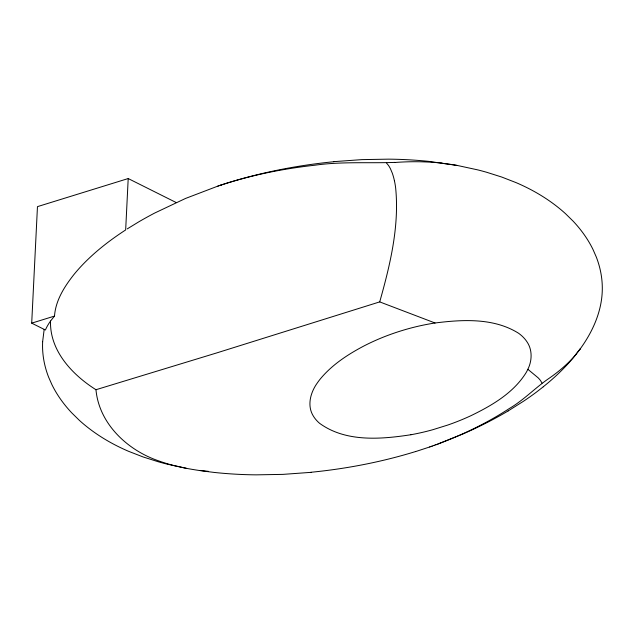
<?xml version="1.0" encoding="UTF-8"?>
<svg xmlns="http://www.w3.org/2000/svg" width="634" height="634" viewBox="0 0 634 634"><rect width="100%" height="100%" fill="white"/><g stroke="black" fill="none" stroke-linecap="round" stroke-linejoin="round"><path stroke-width="0.95" d="M50.538 321.066A85.907 59.675 7 0 0 45.394 329.997L31.7 323.15L37.461 206.636L128.203 178.55L125.667 229.936C109.619 240.349 94.371 252.166 81.263 266.145A247.141 171.679 7 0 0 73.631 274.918C64.272 286.837 55.602 300.579 54.5 316.089L50.522 321.066C49.611 350.792 72.347 374.837 95.964 389.72L216.559 352.972L379.711 301.895L435.059 322.991C462.812 319.473 493.981 317.761 518.628 333.286A38.619 26.826 7 0 1 527.02 341.892C532.536 349.96 532.108 360.778 527.86 369.297A84.885 58.962 7 0 1 526.093 372.673C513.524 392.929 492.032 405.435 471.125 415.603A237.282 164.832 7 0 1 447.644 425.089L432.982 429.662A200.296 139.139 7 0 1 410.927 434.742M42.636 341.694L44.174 329.387M379.711 301.895C390.092 265.052 399.444 226.615 395.664 188.084A168.486 117.036 7 0 0 394.419 180.674M580.134 349.017C592.164 332.47 601.183 312.974 602.205 292.306A165.569 115.016 7 0 0 596.237 256.865L592.964 249.416A160.6 111.56 7 0 0 573.088 221.123L565.48 213.666A160.085 111.204 7 0 0 527.187 187.767A165.331 114.849 7 0 0 516.116 182.64L501.724 177.044L486.801 172.313A210.211 146.026 7 0 0 477.846 169.904L457.542 165.506A149.236 103.667 7 0 0 451.289 164.452L441.827 163.2M580.3 348.779L573.049 358.067A311.183 216.17 7 0 1 543.259 386.772M580.023 349.16L575.941 354.351M576.052 354.406A196.691 136.635 7 0 1 549.084 378.316C535.35 387.683 523.819 400.054 509.34 408.518C487.57 422.719 464.048 434.116 439.766 443.325M543.298 386.795L536.507 392.058A372.039 258.442 7 0 1 523.613 401.171L508.135 410.935M127.252 228.89L138.664 221.908A428.449 297.623 7 0 1 154.704 213.04L185.532 198.45L217.953 186.071M463.676 433.656L437.761 444.069M435.756 444.806L439.14 443.586M433.735 445.544L436.85 444.426M431.706 446.265L434.559 445.25M429.67 446.97L432.253 446.074M429.947 446.883L415.619 451.582M217.858 186.103L218.698 185.817M218.508 185.881L219.443 185.572M219.158 185.667L220.188 185.318M219.808 185.453L220.933 185.073M220.458 185.231L221.686 184.827M221.107 185.017C251.508 175.071 283.033 168.731 314.813 165.22C341.409 161.424 368.299 163.366 394.966 162.399M221.757 184.803L229.223 182.418M31.7 323.15L54.5 316.089M410.919 434.734C380.701 439.378 345.578 442.318 319.512 423.25A37.818 26.271 7 0 1 313.267 415.944C306.745 405.388 310.636 392.105 317.468 382.738A111.79 77.657 7 0 1 320.305 378.958C331.851 364.994 347.258 354.826 363.116 346.402A227.091 157.747 7 0 1 383.919 336.9C400.387 330.401 417.56 325.686 435.059 322.991M333.785 161.654L361.863 159.625L388.523 159.15A302.909 210.417 7 0 1 428.917 161.385L457.542 165.506M311.056 472.346L282.978 474.375L256.31 474.85A301.554 209.474 7 0 1 214.141 472.425L203.411 471.078A250.105 173.732 7 0 1 187.299 468.502L185.841 468.225M208.372 471.324L204.877 470.999M204.338 470.943L203.292 470.832M202.777 470.769L201.747 470.658M201.232 470.594L199.948 470.436M186.396 468.328L166.988 464.096A210.211 146.026 7 0 1 158.032 461.687L143.118 456.956L128.718 451.368A165.331 114.849 7 0 1 117.647 446.241A160.085 111.204 7 0 1 79.345 420.334L71.761 412.877A160.6 111.56 7 0 1 51.885 384.576L48.604 377.135A165.569 115.016 7 0 1 42.652 341.694M185.493 468.154L174.802 465.784A121.474 84.377 7 0 1 158.563 460.839C127.489 450.243 99.07 423.789 95.964 389.72M128.203 178.55L176.204 202.555M527.86 369.297L538.115 377.793A35.869 24.916 7 0 1 540.469 380.503L542.015 383.063M386.574 163.112L388.483 165.442A41.741 28.998 7 0 1 390.528 168.961L392.28 173.106A109.436 76.017 7 0 1 394.396 180.674M508.143 410.951A439.227 305.113 7 0 1 463.66 433.632M415.595 451.543A430.874 299.311 7 0 1 311.025 472.267M229.246 182.457A430.874 299.311 7 0 1 333.809 161.733M394.99 162.486A188.575 130.992 7 0 1 441.835 163.081"/></g></svg>
